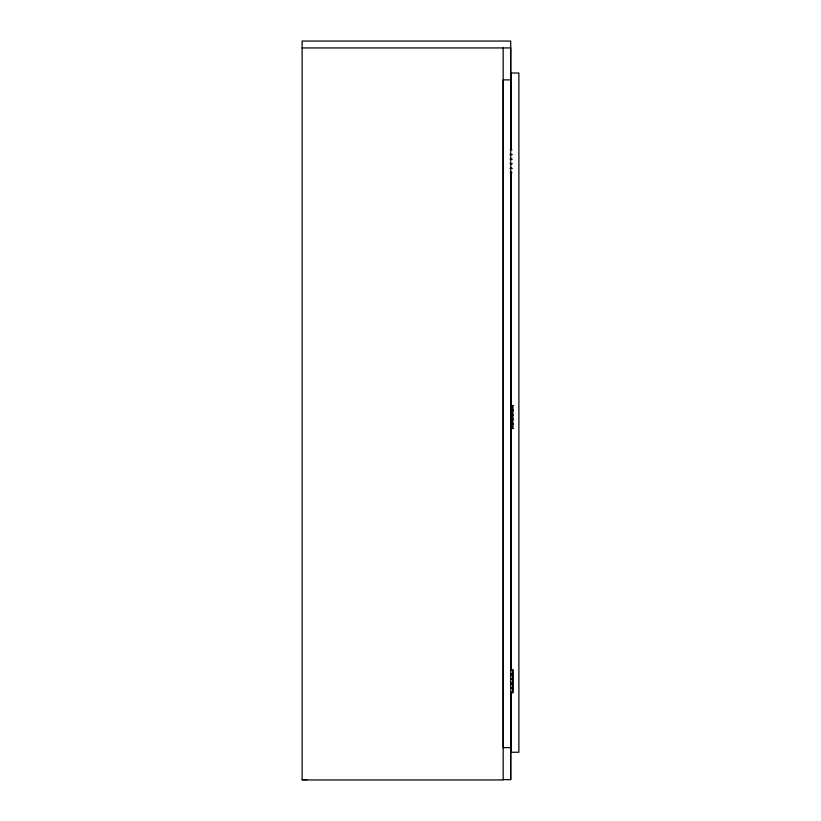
<?xml version="1.0" encoding="UTF-8"?>
<svg xmlns="http://www.w3.org/2000/svg" width="821" height="821" viewBox="0 0 821 821"><rect width="100%" height="100%" fill="white"/><g stroke="black" fill="none" stroke-linecap="round" stroke-linejoin="round"><path stroke-width="1.23" d="M503.181 779.622L510.713 779.622L510.713 47.936L302.118 47.936M512.54 692.637L512.54 669.69M510.713 79.894L503.181 79.894L503.181 747.654L510.713 747.654M510.21 149.812L511.976 149.812M510.21 154.399L511.976 154.399M510.21 154.687L511.976 154.687M510.21 158.987L511.976 158.987M510.21 159.274L511.976 159.274M510.21 163.574L511.976 163.574M510.21 163.861L511.976 163.861M510.21 168.161L511.976 168.161M510.21 168.449L511.976 168.449M510.21 172.759L511.976 172.759M511.35 405.533L513.228 405.533M511.35 410.12L513.228 410.12M511.35 410.408L513.228 410.408M511.35 414.708L513.228 414.708M511.35 414.995L513.228 414.995M511.35 419.295L513.228 419.295M511.35 419.582L513.228 419.582M511.35 423.893L513.228 423.893M511.35 424.18L513.228 424.18M511.35 428.48L513.228 428.48M511.031 669.679L512.92 669.679L512.92 674.267L511.031 674.267M511.031 674.554L512.92 674.554L512.92 678.854L511.031 678.854M511.031 679.141L512.92 679.141L512.92 683.441L511.031 683.441M511.031 683.729L512.92 683.729L512.92 688.029L511.031 688.029M511.031 688.316L512.92 688.316L512.92 692.626L511.031 692.626M302.118 779.622L307.146 779.622M512.92 405.533L512.92 428.48M512.602 669.679L512.602 674.267M512.602 674.554L512.602 678.854M512.602 679.141L512.602 683.441M512.602 683.729L512.602 688.029M512.602 688.316L512.602 692.626M511.657 405.533L511.657 428.48M511.35 148.622L511.35 73.007L518.882 73.007L518.882 752.252L511.35 752.252L511.35 692.011M511.35 171.692L511.35 670.223M510.713 147.821L510.713 41.05L302.118 41.05L302.118 779.95L503.181 779.95L503.181 47.936M510.713 174.74L510.713 670.757M510.713 673.323L510.713 675.888M510.713 682.292L510.713 684.858M510.713 692.544L510.713 779.622"/></g></svg>
